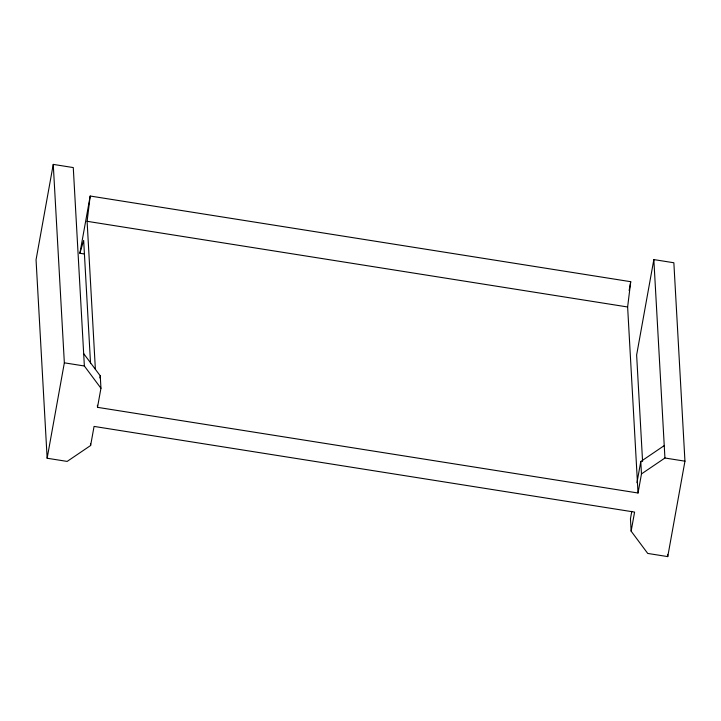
<?xml version="1.0" encoding="UTF-8"?>
<svg xmlns="http://www.w3.org/2000/svg" width="721" height="721" viewBox="0 0 721 721"><rect width="100%" height="100%" fill="white"/><g stroke="black" fill="none" stroke-linecap="round" stroke-linejoin="round"><path stroke-width="1.08" d="M95.37 369.17L87.106 221.311L90.197 196.031L630.722 281.695L627.63 306.984L638.031 493.002L97.506 407.338L97.389 405.265M97.506 407.338L100.949 388.249L84.366 365.998L73.272 167.569L53.255 164.397L36.05 259.821L47.144 458.241L67.161 461.413L90.621 445.506L94.063 426.417L634.588 512.09L631.145 531.17L647.728 553.431L667.745 556.603L684.95 461.179L673.856 262.759L653.839 259.587L636.634 355.002L642.582 461.467M84.321 253.981L79.878 253.278L90.197 196.031M47.144 458.241L64.349 362.825L53.255 164.397M99.868 377.966L100.255 375.848L83.672 353.596M629.136 290.5L630.722 281.695M631.794 511.351L630.451 518.769L631.145 531.17M636.949 482.728L640.78 461.521L664.239 445.605M638.031 493.002L641.474 473.922L640.78 461.521M79.878 253.278L83.663 240.399L90.549 363.609M641.474 473.922L664.933 458.006L684.95 461.179M87.106 221.311L627.63 306.984M64.349 362.825L84.366 365.998M653.839 259.587L664.933 458.006M667.619 554.359L667.745 556.603M100.255 375.848L100.949 388.249M90.504 443.442L90.621 445.506"/></g></svg>
